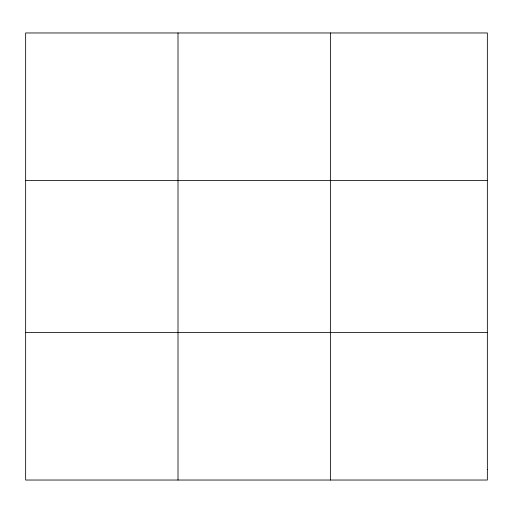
<?xml version="1.0" encoding="UTF-8"?>
<svg xmlns="http://www.w3.org/2000/svg" width="513" height="513" viewBox="0 0 513 513"><rect width="100%" height="100%" fill="white"/><g stroke="black" fill="none" stroke-linecap="round" stroke-linejoin="round"><path stroke-width="0.77" d="M178.011 480.033L178.011 32.967M330.372 480.033L330.372 32.967M25.65 180.499L487.35 180.499M25.65 332.501L487.35 332.501M487.35 469.498L487.35 480.033L25.65 480.033L25.65 32.967L487.35 32.967L487.35 469.498"/></g></svg>
